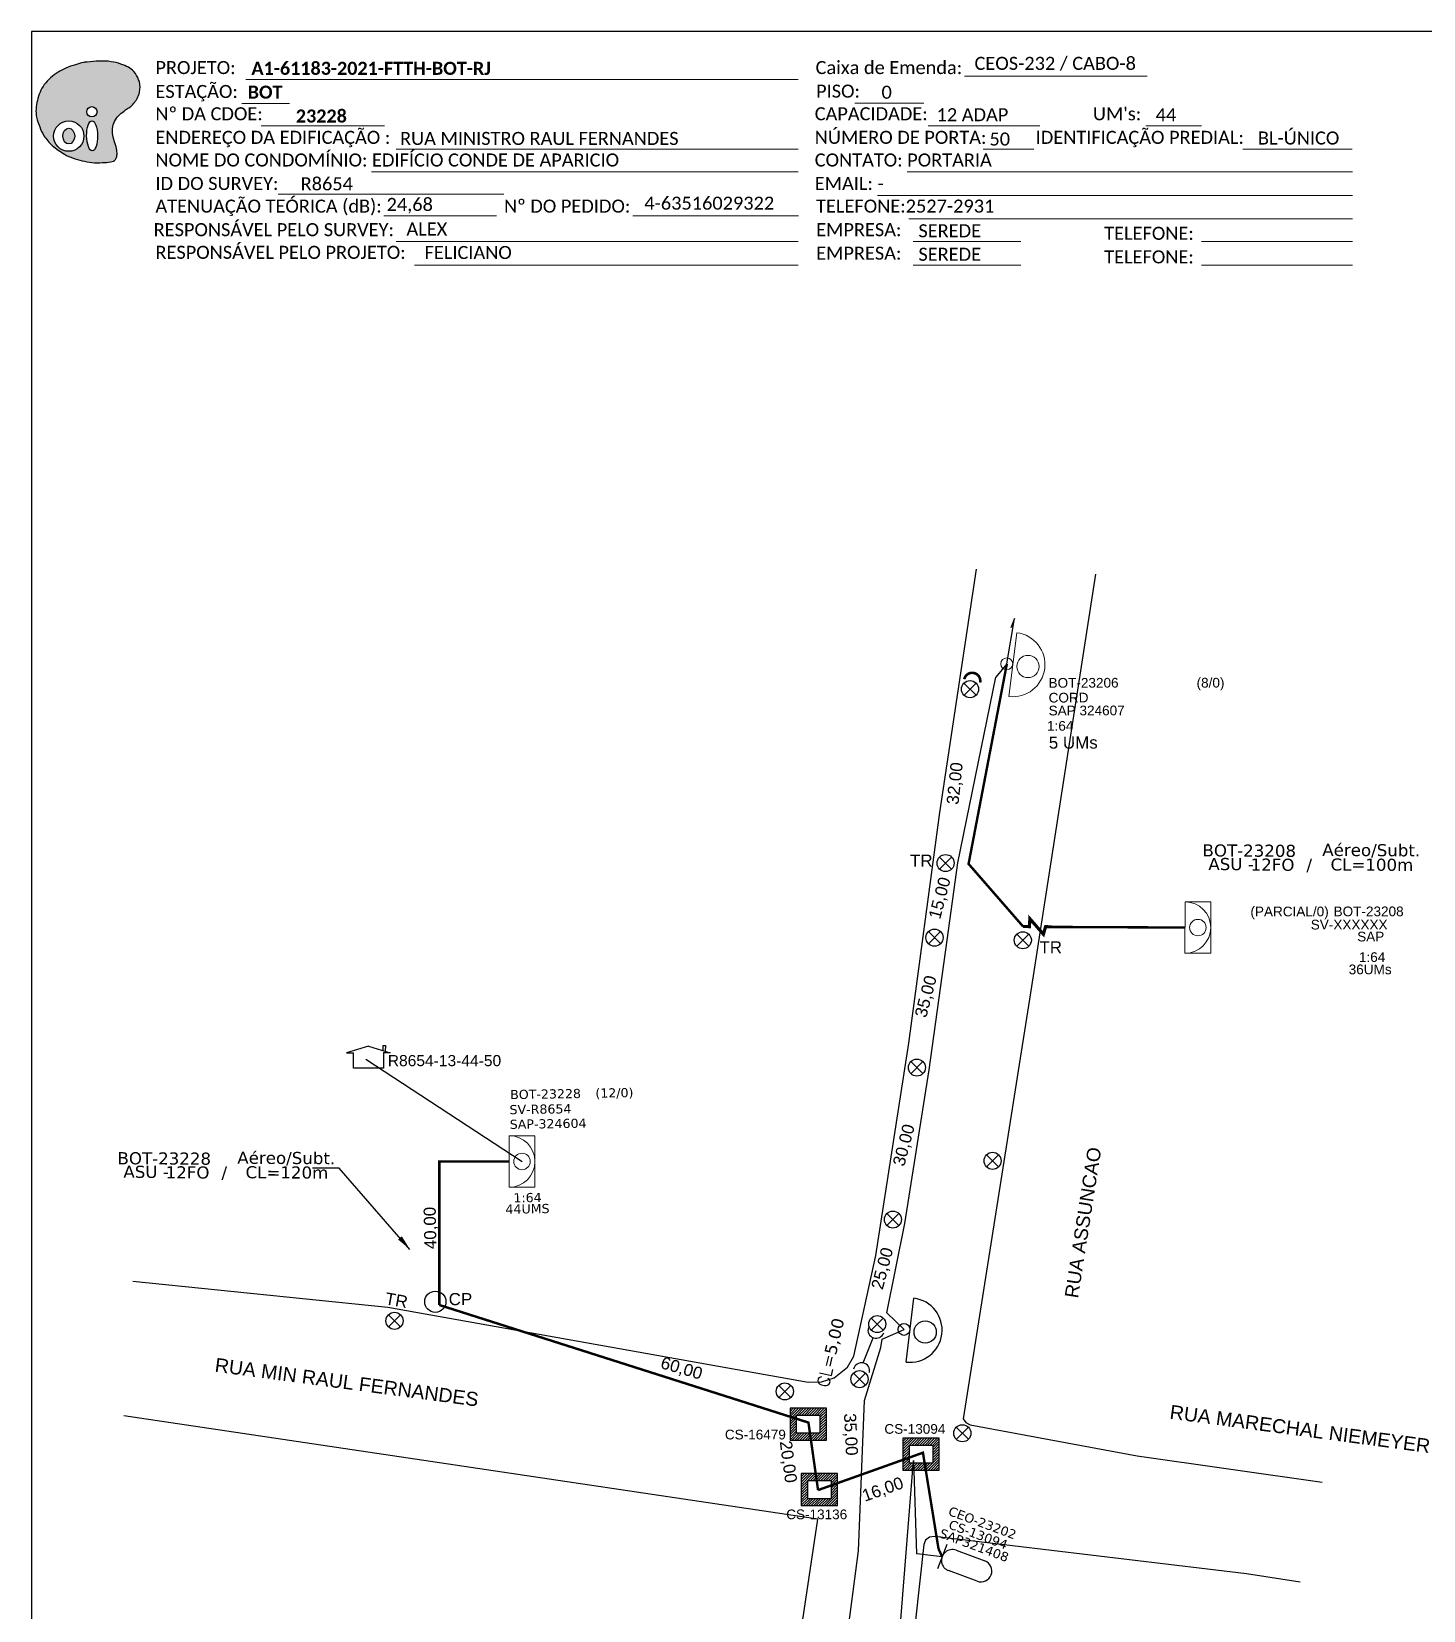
# Model space of a CAD drawing. Header units: metres. Extents: x -0.1 to 58.9, y -0.1 to 41.6.
# Drawn here: x -0.12 to 16.41, y 22.86 to 41.62 of the extents above; entities that cross this region are included whole.
import ezdxf
from ezdxf.enums import TextEntityAlignment as Align

# ---------------------------------------------------------------- set-up
doc = ezdxf.new("R2010")
doc.units = ezdxf.units.M
for name, color, linetype in [('10.1-Caixas Subterrâneas', 5, 'Continuous'), ('20.5-CEO', 1, 'Continuous'), ('CAP a instalar', 1, 'Continuous'), ('label_cabos', 7, 'Continuous'), ('Legenda', 1, 'Continuous'), ('locais', 7, 'Continuous'), ('Quadra', 98, 'Continuous'), ('Subida Lateral', 5, 'Continuous'), ('surveys', 7, 'Continuous'), ('surveys legendas', 7, 'Continuous')]:
    doc.layers.add(name, color=color, linetype=linetype)
for name, color, linetype, lineweight in [("20.0-LEGENDA DOS CDO'S", 1, 'Continuous', 0), ('20.1-CDO_INTERIOR', 1, 'Continuous', 0), ('20.2-CDO_POSTE', 1, 'Continuous', 5), ('20.6-CORDOALHA_SUPORTE', 7, 'Continuous', 25), ('CORDOALHA_SUPORTE', 7, 'Continuous', 25)]:
    doc.layers.add(name, color=color, linetype=linetype, lineweight=lineweight)
doc.layers.add('DROP DE CLIENTE', color=140, linetype='Continuous', plot=False)
doc.layers.add('EXTRA', color=50, linetype='Continuous', plot=False)
doc.styles.add('ARIAL', font='arial.ttf')
doc.styles.add('DIGICADE', font='arial.ttf')
doc.styles.add('ROMANS', font='romans.shx')
doc.styles.add('siredit', font='verdana.ttf')
doc.styles.get("Standard").update_dxf_attribs({"font": 'arial.ttf'})
doc.styles.add('WMF-Calibri0', font='calibri.ttf')
doc.styles.add('WMF-Calibri1', font='calibrib.ttf')
doc.linetypes.add('FENCELINE1', pattern='A,0.25,-0.1,[133,ltypeshp.shx,S=0.1,R=0,X=-0.1,Y=0],-0.1,1', length=1.45)
doc.dimstyles.get("Standard").update_dxf_attribs({"dimtxt": 0.18, "dimasz": 0.18, "dimexe": 0.18, "dimexo": 0.0625, "dimgap": 0.09, "dimtad": 0, "dimtih": 1, "dimtoh": 1, "dimdec": 4, "dimzin": 0, "dimdsep": 46, "dimtxsty": 'Standard', "dimcen": 0.09, "dimadec": 0, "dimazin": 0, "dimtfac": 1, "dimtdec": 4, "dimtofl": 0, "dimtmove": 0, "dimatfit": 3, "dimfxl": 0, "dimtolj": 1, "dimtzin": 0, "dimarcsym": 0})

# ---------------------------------------------------------------- blocks, each defined once
blk = doc.blocks.new('OI')
h = blk.add_hatch(color=40)
edge = h.paths.add_edge_path()
edge.add_spline(control_points=[(4.35, -0.67), (3.92, -0.99), (3.26, -1.5), (2.81, -2.59), (2.9, -3.5), (3.06, -4.27), (3.31, -4.85), (3.37, -5.39), (3.4, -5.88), (3.2, -6.4), (2.54, -6.61), (1.65, -6.63), (0.55, -6.67), (-0.56, -6.42), (-1.61, -6.14), (-2.77, -5.61), (-3.92, -4.77), (-4.89, -3.7), (-5.34, -2.65), (-5.6, -1.94), (-5.85, -0.96), (-5.71, 0.47), (-5.1, 2.02), (-4.14, 3.02), (-3.3, 3.61), (-2.37, 4.16), (-1.36, 4.44), (-0.56, 4.7), (0.79, 4.85), (2.24, 4.97), (3.79, 4.57), (4.67, 4.21), (5.44, 3.65), (5.76, 2.99), (6.03, 2.21), (6.01, 1.46), (5.72, 0.64), (5.31, 0.08), (4.88, -0.38), (4.51, -0.55), (4.35, -0.67)], knot_values=[0, 0, 0, 0, 1.60434, 2.417191, 3.427595, 4.282808, 4.776746, 5.304182, 5.888771, 6.258406, 6.858137, 7.79129, 8.986195, 10.124242, 11.187857, 12.242908, 13.953784, 15.414161, 16.515391, 17.349188, 17.675853, 19.552021, 21.515531, 22.568638, 23.63245, 24.621084, 25.782718, 26.745347, 27.142653, 29.870543, 31.004649, 31.921532, 32.709589, 33.801391, 34.042471, 35.192333, 35.971461, 36.628871, 37.254359, 37.836911, 37.836911, 37.836911, 37.836911], degree=3, periodic=0)
h.paths.add_polyline_path([(1.13, -0.87, -1), (-0.04, -0.87, -1)], flags=16)
edge = h.paths.add_edge_path(flags=16)
edge.add_ellipse((0.56, -3.59), major_axis=(-0.02, 1.71), ratio=0.361305, start_angle=0, end_angle=360)
h.paths.add_polyline_path([(-0.36, -3.62, -1), (-3.8, -3.62, -1)], flags=16)
edge = h.paths.add_edge_path(flags=0)
edge.add_ellipse((-2.08, -3.62), major_axis=(0, 0.885), ratio=0.758294, start_angle=0, end_angle=360)
at = {"color": 40}
for centre, radius in [((0.54, -0.87), 0.587), ((-2.08, -3.62), 1.72)]:
    blk.add_circle(centre, radius, dxfattribs=at)
blk.add_ellipse((-2.08, -3.62), major_axis=(0, 0.885), ratio=0.758294, start_param=-3.141592653589792, end_param=3.141592653589792, dxfattribs=at)
blk.add_ellipse((0.56, -3.59), major_axis=(-0.02, 1.71), ratio=0.361305, dxfattribs=at)
at = {"color": 40, "start_tangent": (-0.800898, -0.598801), "end_tangent": (-0.800898, -0.598801)}
blk.add_spline([(4.35, -0.67), (3.2, -1.78), (2.9, -2.54), (2.92, -3.55), (3.12, -4.38), (3.28, -4.85), (3.37, -5.37), (3.35, -5.95), (3.2, -6.29), (2.66, -6.55), (1.73, -6.63), (0.54, -6.62), (-0.58, -6.41), (-1.6, -6.11), (-2.56, -5.67), (-3.95, -4.67), (-4.89, -3.56), (-5.37, -2.56), (-5.64, -1.78), (-5.72, -1.46), (-5.63, 0.42), (-4.84, 2.22), (-4.13, 2.99), (-3.27, 3.62), (-2.4, 4.09), (-1.3, 4.47), (-0.37, 4.72), (0.02, 4.77), (2.75, 4.8), (3.85, 4.53), (4.69, 4.16), (5.31, 3.68), (5.85, 2.73), (5.93, 2.5), (5.94, 1.35), (5.67, 0.62), (5.29, 0.08), (4.84, -0.36), (4.35, -0.67)], degree=3, dxfattribs=at)
blk = doc.blocks.new('POSTE')
at = {"layer": 'locais', "color": 10}
for points in [[(1, -0.99), (-1, 0.99)], [(0.99, 1), (-0.99, -1)]]:
    blk.add_lwpolyline(points, dxfattribs=at)
blk.add_circle((0, 0), 1.41, dxfattribs=at)
blk = doc.blocks.new('*X8')
at = {"color": 0, "linetype": 'Continuous'}
for p, q in [((-1.25, 0.34099), (-0.49099, 1.1)), ((-1.25, 0.517767), (-0.667767, 1.1)), ((-1.25, 0.694544), (-0.844544, 1.1)), ((-1.25, 0.87132), (-1.02132, 1.1)), ((-1.25, 1.048097), (-1.198097, 1.1)), ((-0.789214, 0.625), (-0.314214, 1.1)), ((-0.612437, 0.625), (-0.137437, 1.1)), ((-0.43566, 0.625), (0.03934, 1.1)), ((-0.258883, 0.625), (0.216117, 1.1)), ((-0.082107, 0.625), (0.392893, 1.1)), ((0.09467, 0.625), (0.56967, 1.1)), ((0.271447, 0.625), (0.746447, 1.1)), ((0.448223, 0.625), (0.923223, 1.1)), ((0.625, 0.625), (1.1, 1.1)), ((-1.25, 0.164214), (-0.8035, 0.610714)), ((-1.25, -0.012563), (-0.8035, 0.433937)), ((-1.25, -0.18934), (-0.8035, 0.25716)), ((-1.25, -0.366117), (-0.8035, 0.080383)), ((0.801777, 0.625), (1.25, 1.073223)), ((0.8035, 0.449947), (1.25, 0.896447)), ((0.8035, 0.27317), (1.25, 0.71967)), ((0.8035, 0.096393), (1.25, 0.542893)), ((0.8035, -0.080383), (1.25, 0.366117)), ((0.8035, -0.25716), (1.25, 0.18934)), ((0.8035, -0.433937), (1.25, 0.012563)), ((-1.25, -0.542893), (-0.8035, -0.096393)), ((-1.25, -0.71967), (-0.8035, -0.27317)), ((-1.25, -0.896447), (-0.8035, -0.449947)), ((-1.25, -1.073223), (-0.801777, -0.625)), ((-1.1, -1.1), (-0.625, -0.625)), ((-0.923223, -1.1), (-0.448223, -0.625)), ((-0.746447, -1.1), (-0.271447, -0.625)), ((-0.56967, -1.1), (-0.09467, -0.625)), ((-0.392893, -1.1), (0.082107, -0.625)), ((-0.216117, -1.1), (0.258883, -0.625)), ((-0.03934, -1.1), (0.43566, -0.625)), ((0.137437, -1.1), (0.612437, -0.625)), ((0.314214, -1.1), (0.789214, -0.625)), ((0.49099, -1.1), (1.25, -0.34099)), ((0.667767, -1.1), (1.25, -0.517767)), ((0.8035, -0.610714), (1.25, -0.164214)), ((0.844544, -1.1), (1.25, -0.694544)), ((1.02132, -1.1), (1.25, -0.87132)), ((1.198097, -1.1), (1.25, -1.048097))]:
    blk.add_line(p, q, dxfattribs=at)
blk = doc.blocks.new('MANHOLE_MQ')
at = {"color": 0, "linetype": 'Continuous'}
for p, q in [((0.00000623, 0.00000569), (-0.00000627, 0.00000569)), ((-0.00000627, 0.00000569), (-0.00000627, -0.00000531)), ((0.00000623, -0.00000531), (0.00000623, 0.00000569)), ((-0.00000404, 0.00000331), (0.00000399, 0.00000331)), ((-0.00000404, -0.00000294), (-0.00000404, 0.00000331)), ((0.00000399, 0.00000331), (0.00000399, -0.00000294)), ((-0.00000627, -0.00000531), (0.00000623, -0.00000531)), ((0.00000399, -0.00000294), (-0.00000404, -0.00000294)), ((0.00000399, -0.00000294), (0.00000399, -0.00000294))]:
    blk.add_line(p, q, dxfattribs=at)
at = {"color": 0, "linetype": 'Continuous', "xscale": 5e-06, "yscale": 5e-06, "zscale": 1e-05}
blk.add_blockref('*X8', (-0.00000002, 0.00000019), dxfattribs=at)
blk = doc.blocks.new('*U29')
at = {"color": 0}
blk.add_line((2.14, -0.58), (-2.1, -0.68), dxfattribs=at)
for centre, radius in [((0, 0.38), 0.733), ((0.03, -1.03), 0.393)]:
    blk.add_circle(centre, radius, dxfattribs=at)
blk.add_arc((0.02, -0.63), 2.12, 1.3782, 181.3782, dxfattribs=at)
blk = doc.blocks.new('Inst CDOE-8 CAIXA DIST OPT CDOE 48F_8D C_SPL OPTAP')
at = {"layer": "20.0-LEGENDA DOS CDO'S", "color": 0}
for tag, p, style, flags in [('ID_ATIVIDADE', (0.12, 6.47), 'ARIAL', 3), ('FATOR', (7.92, 6.47), 'ARIAL', 1), ('QTDE', (0.23, -0.97), 'DIGICADE', 3)]:
    blk.add_attdef(tag, p, '', height=0.8, rotation=0.118, dxfattribs=dict(at, style=style, flags=flags))
at = {"layer": "20.0-LEGENDA DOS CDO'S", "color": 0, "style": 'ARIAL'}
for tag, p, height in [('FID', (0.12, 5.25), 0.8), ('FIBRAS_UTILIZADAS', (2.38, 5.26), 0.8), ('CORDOALHA', (0.12, 4.02), 0.8), ('SAP', (0.12, 2.96), 0.8), ('1:XX', (-0.01, 1.7), 0.8), ('UMS', (0.14, 0.22), 1)]:
    blk.add_attdef(tag, p, '', height=height, rotation=0.118, dxfattribs=at)
blk = doc.blocks.new('CDOI_CT_ESQ')
at = {"layer": '20.1-CDO_INTERIOR', "color": 8, "lineweight": 18}
blk.add_lwpolyline([(4.92, -0.36), (4.92, 3.89), (7.04, 3.89), (7.05, -0.36)], close=True, dxfattribs=at)
blk.add_circle((5.98, 1.76), 0.68, dxfattribs=at)
blk.add_arc((7.04, 1.76), 2.12, 90.0531, 270.0531, dxfattribs=at)
at = {"layer": "20.0-LEGENDA DOS CDO'S", "color": 8, "style": 'ARIAL'}
for tag, p in [('CDO_N', (-9.3, 2.69)), ('SAP', (-9.3, 0.61)), ('SURVEY', (-9.3, 1.6)), ('1:XX', (-9.31, -1.08)), ('UMS', (-9.31, -2.09))]:
    blk.add_attdef(tag, p, '', height=0.8, rotation=359.9724, dxfattribs=at)
blk.add_attdef('FIBRAS_UTILIZADAS', text='', height=0.8, rotation=359.9724, dxfattribs=at).set_placement((-1.59, 2.69), align=Align.CENTER)
blk = doc.blocks.new('Inst CORD BENZINAL 4.55MM 3F (sem recursos)')
at = {"layer": '20.6-CORDOALHA_SUPORTE', "color": 0, "lineweight": 0, "style": 'ROMANS'}
blk.add_attdef('LANCE', text='', height=1, dxfattribs=at).set_placement((-0.54, -2.21), align=Align.RIGHT)
at = {"layer": '20.6-CORDOALHA_SUPORTE', "color": 0, "style": 'siredit'}
blk.add_attdef('QTDE', (-0.54, -2.21), '', height=1, rotation=359.69, dxfattribs=at)
at = {"layer": '20.6-CORDOALHA_SUPORTE', "color": 0, "lineweight": 0, "style": 'ROMANS'}
for tag, p, flags in [('FATOR', (-5.2, -4.44), 3), ('ID_ATIVIDADE', (-5.2, -6.67), 3), ('FID', (-5.2, -8.9), 1)]:
    blk.add_attdef(tag, p, '', height=1, dxfattribs=dict(at, flags=flags))
blk = doc.blocks.new('LEGENDA DOS CABOS')
at = {"layer": 'EXTRA', "color": 0, "style": 'siredit'}
for tag, p in [('ID', (4.6, 0.97)), ('XX', (9.03, 0.97))]:
    blk.add_attdef(tag, text='', height=0.48, rotation=359.69, dxfattribs=at).set_placement(p, align=Align.MIDDLE_CENTER)
at = {"layer": 'Legenda', "color": 0, "style": 'siredit'}
for tag, p in [('TIPO_CABO', (1.31, 0)), ('CABO', (4.69, -0.05)), ('/', (6.81, -0.05)), ('METROS', (10.03, -0.05))]:
    blk.add_attdef(tag, text='', height=0.8, rotation=359.69, dxfattribs=at).set_placement(p, align=Align.MIDDLE_CENTER)
blk = doc.blocks.new('SURVEY_SURVEY')
for p, q in [((0, 0.00001268), (-0.00001257, 0.000009)), ((0, 0.00001268), (0.00001257, 0.000009)), ((0.00000843, 0.00001322), (0.00000976, 0.00001322)), ((0.00000843, 0.00001027), (0.00000843, 0.00001322)), ((0.00000976, 0.00001322), (0.00000975, 0.00000989)), ((-0.00001257, 0.000009), (-0.00000863, 0.000009)), ((-0.00000862, 0), (-0.00000862, 0.00000897)), ((0.00000862, 0), (-0.00000862, 0)), ((0.00000862, 0.00000901), (0.00000862, 0)), ((0.00001257, 0.000009), (0.00000862, 0.000009))]:
    blk.add_line(p, q)

msp = doc.modelspace()

# ---------------------------------------------------------------- linework, layer by layer
at = {"color": 7}
msp.add_lwpolyline([(-0.12, -0.078), (58.918, -0.078), (58.918, 41.621), (-0.12, 41.621)], close=True, dxfattribs=at)
at = {"lineweight": 0}
for points in [[(10.96, 41.093), (13.132, 41.093)], [(2.423, 41.051), (8.987, 41.051)], [(2.378, 40.768), (2.944, 40.768)], [(9.66, 40.771), (10.48, 40.771)], [(10.529, 40.502), (11.858, 40.502)], [(4.212, 40.223), (8.987, 40.223)], [(3.918, 39.954), (8.987, 39.954)], [(10.279, 39.954), (15.569, 39.954)], [(2.808, 39.689), (5.491, 39.689)], [(9.93, 39.674), (15.569, 39.674)], [(10.301, 39.395), (15.569, 39.395)]]:
    msp.add_lwpolyline(points, dxfattribs=at)
at = {"color": 7, "lineweight": 0}
for points in [[(2.608, 40.502), (4.074, 40.502)], [(13.116, 40.502), (13.778, 40.502)], [(11.184, 40.223), (11.784, 40.223)], [(14.268, 40.223), (15.567, 40.223)], [(4.064, 39.433), (5.404, 39.433)], [(7.022, 39.433), (8.989, 39.433)], [(4.212, 39.126), (8.987, 39.126)], [(10.353, 39.126), (11.632, 39.126)], [(13.775, 39.126), (15.569, 39.126)], [(4.428, 38.846), (8.987, 38.846)], [(10.353, 38.846), (11.632, 38.846)], [(13.775, 38.846), (15.569, 38.846)]]:
    msp.add_lwpolyline(points, dxfattribs=at)
msp.add_lwpolyline([(11.465, 34.11), (11.554, 34.647), (11.511, 34.536)])
at = {"layer": '20.1-CDO_INTERIOR', "color": 1, "lineweight": 18}
msp.add_lwpolyline([(5.859, 27.892), (5.859, 28.504), (5.553, 28.504), (5.553, 27.892)], close=True, dxfattribs=at)
msp.add_circle((5.706, 28.198), 0.0979, dxfattribs=at)
msp.add_arc((5.553, 28.198), 0.306, 269.9469, 89.9469, dxfattribs=at)
at = {"layer": '20.5-CEO', "color": 5}
for p, q in [((10.862, 23.579), (11.202, 23.453)), ((11.112, 23.211), (10.772, 23.337))]:
    msp.add_line(p, q, dxfattribs=at)
msp.add_lwpolyline([(10.75, 23.649), (10.642, 23.357)], dxfattribs=at)
for centre, start, end in [((10.817, 23.458), 69.6345, 249.6345), ((11.157, 23.332), 249.6345, 69.6345)]:
    msp.add_arc(centre, 0.129, start, end, dxfattribs=at)
at = {"layer": 'CAP a instalar', "color": 7, "linetype": 'FENCELINE1', "ltscale": 5}
for p, q in [((10.883, 31.746), (11.334, 33.952)), ((11.465, 34.11), (11.334, 33.952)), ((11.334, 33.952), (11.334, 33.952)), ((10.754, 30.826), (10.883, 31.746)), ((10.54, 29.287), (10.754, 30.826)), ((10.252, 27.46), (10.54, 29.287)), ((10.039, 26.399), (10.252, 27.46)), ((10.243, 26.203), (10.039, 26.399)), ((9.968, 25.988), (9.985, 26.088)), ((9.985, 26.088), (10.243, 26.203)), ((9.773, 25.357), (9.968, 25.988)), ((9.703, 23.571), (9.773, 25.357)), ((9.422, 21.448), (9.703, 23.571))]:
    msp.add_line(p, q, dxfattribs=at)
at = {"layer": 'CAP a instalar', "color": 5, "ltscale": 5}
for p, q in [((9.976, 19.83), (10.354, 24.647)), ((10.354, 24.647), (10.393, 23.535)), ((10.696, 23.503), (10.393, 23.535))]:
    msp.add_line(p, q, dxfattribs=at)
at = {"layer": 'CAP a instalar', "color": 252, "ltscale": 5, "const_width": 0.0288}
for points in [[(11.657, 30.99), (11.657, 30.99), (11.01, 31.733), (11.465, 34.11)], [(13.58, 30.977), (11.995, 30.984)]]:
    msp.add_lwpolyline(points, dxfattribs=at)
at = {"layer": 'CAP a instalar', "color": 1, "ltscale": 5, "const_width": 0.0288}
for points in [[(5.553, 28.198), (4.723, 28.198), (4.723, 27.072)], [(4.723, 27.072), (4.723, 26.493)], [(9.222, 24.294), (9.108, 25.096), (4.723, 26.493)], [(10.653, 23.596), (10.696, 23.503)]]:
    msp.add_lwpolyline(points, dxfattribs=at)
at = {"layer": 'CAP a instalar', "color": 1, "ltscale": 5}
msp.add_lwpolyline([(10.653, 23.596, 0.0288, 0.0288, 0), (10.468, 24.738, 0.0288, 0.0288, 0), (9.222, 24.294, 0.0288, 0.0288, 0)], format="xyseb", dxfattribs=at)
at = {"layer": 'CORDOALHA_SUPORTE'}
msp.add_line((9.758, 25.804), (9.876, 26.104), dxfattribs=at)
at = {"layer": 'CORDOALHA_SUPORTE', "const_width": 0.0311}
msp.add_lwpolyline([(11.147, 33.887, 1), (10.959, 33.927)], format="xyb", dxfattribs=at)
at = {"layer": 'CORDOALHA_SUPORTE'}
for centre, start, end in [((9.911, 26.194), 161.544, 341.544), ((9.739, 25.71), 347.9031, 167.9031)]:
    msp.add_arc(centre, 0.0961, start, end, dxfattribs=at)
at = {"layer": 'DROP DE CLIENTE'}
msp.add_lwpolyline([(3.852, 29.415), (5.706, 28.198)], dxfattribs=at)
at = {"layer": 'DROP DE CLIENTE', "color": 5}
msp.add_circle((4.676, 26.531), 0.126, dxfattribs=at)
at = {"layer": 'Quadra'}
for points in [[(1.081, 26.776), (4.11, 26.466), (9.104, 25.575), (9.263, 25.579), (9.413, 25.627), (9.573, 25.754), (9.649, 25.884), (9.908, 27.08), (10.3, 29.604), (10.667, 32.342), (11.103, 35.235)], [(1.081, 26.776), (4.11, 26.466), (9.104, 25.575), (9.263, 25.579), (9.413, 25.627), (9.573, 25.754), (9.649, 25.884), (9.908, 27.08), (10.3, 29.604), (10.667, 32.342), (11.103, 35.235)], [(12.518, 35.174), (11.756, 30.276), (10.946, 25.139), (10.978, 25.095), (11.03, 25.07), (13.012, 24.7), (15.212, 24.387)], [(12.518, 35.174), (11.756, 30.276), (10.946, 25.139), (10.978, 25.095), (11.03, 25.07), (13.012, 24.7), (15.212, 24.387)], [(3.559, 16.108), (8.293, 17.748), (9.219, 23.947), (0.976, 25.177)], [(14.947, 23.202), (14.313, 23.3), (10.604, 23.742), (10.546, 23.734), (10.5, 23.701), (10.477, 23.649), (9.79, 17.392), (9.564, 15.817), (9.327, 14.2)], [(14.947, 23.202), (14.313, 23.3), (10.604, 23.742), (10.546, 23.734), (10.5, 23.701), (10.477, 23.649), (9.79, 17.392), (9.564, 15.817), (9.327, 14.2)]]:
    msp.add_lwpolyline(points, dxfattribs=at)
at = {"layer": 'Subida Lateral', "color": 5, "const_width": 0.0375}
msp.add_lwpolyline([(11.657, 30.99), (11.733, 30.988), (11.738, 31.082), (11.899, 30.897), (11.925, 30.988), (11.995, 30.984)], dxfattribs=at)

# ---------------------------------------------------------------- block references
at = {"color": 7, "xscale": 0.1048830271341667, "yscale": 0.1048830271341668, "zscale": 0.1048830271341668, "rotation": 0.153289602394906}
msp.add_blockref('OI', (0.539, 40.759), dxfattribs=at)
at = {"xscale": 0.07200000000000001, "yscale": 0.07200000000000001, "zscale": 0.07200000000000001}
for p in [(11.027, 33.809), (10.737, 31.743), (10.605, 30.857), (11.654, 30.826), (10.396, 29.313), (11.295, 28.206), (10.111, 27.508), (4.191, 26.305), (9.925, 26.266), (9.714, 25.612), (8.827, 25.466), (10.936, 24.969)]:
    msp.add_blockref('POSTE', p, dxfattribs=at)
at = {"layer": '10.1-Caixas Subterrâneas', "color": 30, "xscale": 34537.05586560508, "yscale": 34537.05586560509, "zscale": 34537.05586560509}
for p, rotation in [((9.104, 25.084), 180.0000000000624), ((10.445, 24.728), 180.0000000000623), ((9.238, 24.306), 180.0000000000623)]:
    msp.add_blockref('MANHOLE_MQ', p, dxfattribs=dict(at, rotation=rotation))
at = {"layer": "20.0-LEGENDA DOS CDO'S", "color": 7, "lineweight": 0}
ref = msp.add_blockref('Inst CDOE-8 CAIXA DIST OPT CDOE 48F_8D C_SPL OPTAP', (11.943, 33.07), dxfattribs=dict(at, xscale=0.144, yscale=0.144, zscale=0.144))
ref.add_attrib('FID', 'BOT-23206', (11.96, 33.826), dxfattribs={"color": 0, "height": 0.1152, "rotation": 0.118, "style": 'ARIAL'})
ref.add_attrib('CORDOALHA', 'CORD', (11.961, 33.65), dxfattribs={"color": 0, "height": 0.1152, "rotation": 0.118, "style": 'ARIAL'})
ref.add_attrib('SAP', 'SAP 324607', (11.961, 33.497), dxfattribs={"color": 0, "height": 0.1152, "rotation": 0.118, "style": 'ARIAL'})
ref.add_attrib('1:XX', '1:64', (11.942, 33.315), dxfattribs={"color": 0, "height": 0.1152, "rotation": 0.118, "style": 'ARIAL'})
ref.add_attrib('UMS', '5 UMs', (11.963, 33.102), dxfattribs={"color": 0, "height": 0.144, "rotation": 0.118, "style": 'ARIAL'})
ref.add_attrib('FIBRAS_UTILIZADAS', '(8/0)', dxfattribs={"color": 0, "height": 0.1152, "rotation": 0.118, "style": 'ARIAL'}).set_placement((13.884, 33.828), align=Align.CENTER)
at = {"layer": '20.1-CDO_INTERIOR', "color": 8}
ref = msp.add_blockref('LEGENDA DOS CABOS', (13.733, 31.656), dxfattribs=dict(at, xscale=0.144, yscale=0.144, zscale=0.144))
ref.add_attrib('ID', 'BOT-23208', dxfattribs={"layer": 'label_cabos', "color": 0, "height": 0.144, "rotation": 359.69, "style": 'siredit'}).set_placement((14.344, 31.891), align=Align.MIDDLE_CENTER)
ref.add_attrib('CABO', '12FO', dxfattribs={"layer": 'label_cabos', "color": 0, "height": 0.144, "rotation": 359.69, "style": 'siredit'}).set_placement((14.621, 31.724), align=Align.MIDDLE_CENTER)
ref.add_attrib('METROS', 'CL=100m', dxfattribs={"layer": 'label_cabos', "color": 0, "height": 0.144, "rotation": 359.69, "style": 'siredit'}).set_placement((15.801, 31.724), align=Align.MIDDLE_CENTER)
ref.add_attrib('XX', 'Aéreo/Subt.', dxfattribs={"layer": 'label_cabos', "color": 0, "height": 0.144, "rotation": 359.69, "style": 'siredit'}).set_placement((15.793, 31.897), align=Align.MIDDLE_CENTER)
ref.add_attrib('/', '/', dxfattribs={"layer": 'label_cabos', "color": 0, "height": 0.144, "rotation": 359.69, "style": 'siredit'}).set_placement((15.057, 31.724), align=Align.MIDDLE_CENTER)
ref.add_attrib('TIPO_CABO', 'ASU -', dxfattribs={"layer": 'label_cabos', "color": 0, "height": 0.144, "rotation": 359.69, "style": 'siredit'}).set_placement((14.128, 31.731), align=Align.MIDDLE_CENTER)
at = {"layer": '20.1-CDO_INTERIOR'}
ref = msp.add_blockref('CDOI_CT_ESQ', (14.595, 30.723), dxfattribs=dict(at, xscale=-0.144, yscale=0.144, zscale=0.144))
ref.add_attrib('CDO_N', '   BOT-23208', (15.212, 31.111), dxfattribs={"layer": "20.0-LEGENDA DOS CDO'S", "color": 8, "height": 0.1152, "rotation": 0.0276, "style": 'ARIAL'})
ref.add_attrib('FIBRAS_UTILIZADAS', '(PARCIAL/0)', dxfattribs={"layer": "20.0-LEGENDA DOS CDO'S", "color": 8, "height": 0.1152, "rotation": 0.0276, "style": 'ARIAL'}).set_placement((14.823, 31.11), align=Align.CENTER)
ref.add_attrib('SURVEY', ' SV-XXXXXX', (15.03, 30.954), dxfattribs={"layer": "20.0-LEGENDA DOS CDO'S", "color": 8, "height": 0.1152, "rotation": 0.0276, "style": 'ARIAL'})
ref.add_attrib('SAP', 'SAP', (15.626, 30.812), dxfattribs={"layer": "20.0-LEGENDA DOS CDO'S", "color": 8, "height": 0.1152, "rotation": 0.0276, "style": 'ARIAL'})
ref.add_attrib('1:XX', '1:64', (15.647, 30.568), dxfattribs={"layer": "20.0-LEGENDA DOS CDO'S", "color": 8, "height": 0.1152, "rotation": 0.0276, "style": 'ARIAL'})
ref.add_attrib('UMS', '  36UMs', (15.436, 30.422), dxfattribs={"layer": "20.0-LEGENDA DOS CDO'S", "color": 8, "height": 0.1152, "rotation": 0.0276, "style": 'ARIAL'})
at = {"layer": '20.2-CDO_POSTE', "color": 7, "xscale": 0.1800000000000038, "yscale": 0.1800000000000041, "zscale": 0.18, "rotation": 261.556021017656}
msp.add_blockref('*U29', (11.648, 34.088), dxfattribs=at)
at = {"layer": '20.6-CORDOALHA_SUPORTE', "color": 0, "lineweight": 0, "xscale": 0.144, "yscale": 0.144, "zscale": 0.144, "rotation": 77.02285292510287}
msp.add_blockref('Inst CORD BENZINAL 4.55MM 3F (sem recursos)', (9.142, 26.037), dxfattribs=at).add_auto_attribs({'QTDE': '5,00', 'LANCE': 'CL='})
at = {"layer": 'CAP a instalar', "color": 7, "linetype": 'FENCELINE1', "ltscale": 5, "xscale": 0.1800000000000038, "yscale": 0.1800000000000041, "zscale": 0.18, "rotation": 261.556021017656}
msp.add_blockref('*U29', (10.427, 26.181), dxfattribs=at)
at = {"layer": 'label_cabos', "color": 0, "lineweight": 0}
ref = msp.add_blockref('LEGENDA DOS CABOS', (0.845, 27.999), dxfattribs=dict(at, xscale=0.144, yscale=0.144, zscale=0.144))
ref.add_attrib('ID', 'BOT-23228', dxfattribs={"color": 0, "height": 0.144, "rotation": 359.69, "style": 'siredit'}).set_placement((1.456, 28.234), align=Align.MIDDLE_CENTER)
ref.add_attrib('CABO', '12FO', dxfattribs={"color": 0, "height": 0.144, "rotation": 359.69, "style": 'siredit'}).set_placement((1.733, 28.068), align=Align.MIDDLE_CENTER)
ref.add_attrib('METROS', 'CL=120m', dxfattribs={"color": 0, "height": 0.144, "rotation": 359.69, "style": 'siredit'}).set_placement((2.913, 28.068), align=Align.MIDDLE_CENTER)
ref.add_attrib('XX', 'Aéreo/Subt.', dxfattribs={"color": 0, "height": 0.144, "rotation": 359.69, "style": 'siredit'}).set_placement((2.905, 28.24), align=Align.MIDDLE_CENTER)
ref.add_attrib('/', '/', dxfattribs={"color": 0, "height": 0.144, "rotation": 359.69, "style": 'siredit'}).set_placement((2.169, 28.068), align=Align.MIDDLE_CENTER)
ref.add_attrib('TIPO_CABO', 'ASU -', dxfattribs={"color": 0, "height": 0.144, "rotation": 359.69, "style": 'siredit'}).set_placement((1.24, 28.075), align=Align.MIDDLE_CENTER)
at = {"layer": 'surveys', "color": 255, "xscale": 20591.66152416338, "yscale": 20591.66152416338, "zscale": 20591.66152416338}
msp.add_blockref('SURVEY_SURVEY', (3.881, 29.305), dxfattribs=at)

# ---------------------------------------------------------------- texts
at = {"lineweight": 0, "style": 'WMF-Calibri0'}
for s, height, p in [('PROJETO:', 0.1549, (1.351, 41.116)), ('Caixa de Emenda:', 0.15489, (9.193, 41.116)), ('ESTAÇÃO:', 0.1549, (1.351, 40.832)), ('PISO:', 0.1549, (9.199, 40.836)), ('CAPACIDADE:', 0.15489, (9.183, 40.567)), ('ENDEREÇO DA EDIFICAÇÃO :', 0.15489, (1.351, 40.287)), ('NOME DO CONDOMÍNIO: EDIFÍCIO CONDE DE APARICIO', 0.15489, (1.351, 40.018)), ('CONTATO: PORTARIA', 0.15489, (9.183, 40.018)), ('ID DO SURVEY:', 0.15489, (1.351, 39.739)), ('R8654', 0.1549, (3.076, 39.735)), ('EMAIL: -', 0.1549, (9.183, 39.739)), ('ATENUAÇÃO TEÓRICA (dB):', 0.15489, (1.351, 39.47)), ('24,68', 0.1549, (4.097, 39.49)), ('TELEFONE:2527-2931', 0.15489, (9.199, 39.47))]:
    msp.add_text(s, height=height, dxfattribs=at).set_placement(p)
for s, height, style, p in [('A1-61183-2021-FTTH-BOT-RJ', 0.15489, 'WMF-Calibri1', (2.491, 41.107)), ('CEOS-232 / CABO-8', 0.15489, 'WMF-Calibri0', (11.081, 41.166)), ('BOT', 0.1549, 'WMF-Calibri1', (2.447, 40.824)), ('0', 0.155, 'WMF-Calibri0', (9.976, 40.823)), ('12 ADAP', 0.1549, 'WMF-Calibri0', (10.63, 40.556)), ('RUA MINISTRO RAUL FERNANDES', 0.15489, 'WMF-Calibri0', (4.257, 40.274))]:
    msp.add_text(s, height=height, dxfattribs=dict(style=style)).set_placement(p)
at = {"color": 7, "lineweight": 0, "style": 'WMF-Calibri0'}
for s, height, p in [('Nº DA CDOE:', 0.15489, (1.351, 40.567)), ("UM's:", 0.1549, (12.487, 40.567)), ('NÚMERO DE PORTA:', 0.15489, (9.183, 40.287)), ('IDENTIFICAÇÃO PREDIAL:', 0.15489, (11.807, 40.287)), ('Nº DO PEDIDO:', 0.15489, (5.492, 39.47)), ('RESPONSÁVEL PELO SURVEY:', 0.15489, (1.33, 39.19)), ('ALEX', 0.1549, (4.333, 39.198)), ('EMPRESA:', 0.1549, (9.199, 39.19)), ('TELEFONE:', 0.1549, (12.621, 39.147)), ('RESPONSÁVEL PELO PROJETO:', 0.15489, (1.351, 38.921)), ('FELICIANO', 0.1549, (4.548, 38.919)), ('EMPRESA:', 0.1549, (9.199, 38.911)), ('TELEFONE:', 0.1549, (12.621, 38.867))]:
    msp.add_text(s, height=height, dxfattribs=at).set_placement(p)
at = {"color": 7, "style": 'WMF-Calibri1'}
msp.add_text('23228', height=0.1549, dxfattribs=at).set_placement((3.322, 40.54), align=Align.CENTER)
at = {"color": 7, "style": 'WMF-Calibri0'}
for s, height, p in [('44', 0.1549, (13.232, 40.554)), ('50', 0.1549, (11.258, 40.267)), ('BL-ÚNICO', 0.1549, (14.447, 40.279)), (' 4-63516029322', 0.15489, (7.104, 39.505)), ('SEREDE', 0.1549, (10.414, 39.177)), ('SEREDE', 0.1549, (10.414, 38.898))]:
    msp.add_text(s, height=height, dxfattribs=at).set_placement(p)
at = {"style": 'ARIAL'}
for tag, rotation, p in [('32,00', 84.0626, (10.916, 32.682)), ('15,00', 75.3433, (10.735, 31.31)), ('35,00', 75.3433, (10.57, 30.141)), ('30,00', 75.3433, (10.309, 28.375)), ('40,00', 91.2291, (4.685, 27.409)), ('25,00', 75.3433, (10.053, 26.91)), ('60,00', 343.5571, (7.582, 25.675)), ('35,00', 272.8993, (9.542, 24.952)), ('20,00', 277.6474, (8.8, 24.621)), ('16,00', 19.5017, (10.014, 24.238))]:
    msp.add_attdef(tag, text='(XX/YY)', height=0.144, rotation=rotation, dxfattribs=at).set_placement(p, align=Align.CENTER)
at = {"color": 1, "style": 'ARIAL'}
for rotation, p in [(359.9671, (10.449, 31.7)), (359.9671, (11.986, 30.67)), (349.9126, (4.202, 26.479))]:
    msp.add_attdef('TR', text='(XX/YY)', height=0.144, rotation=rotation, dxfattribs=at).set_placement(p, align=Align.CENTER)
at = {"layer": '10.1-Caixas Subterrâneas', "color": 30, "style": 'ARIAL'}
for s, p in [('CS-16479', (8.115, 24.896)), ('CS-13094', (10.01, 24.963)), ('CS-13136', (8.844, 23.948))]:
    msp.add_text(s, height=0.1152, dxfattribs=at).set_placement(p)
at = {"layer": '20.5-CEO', "color": 1, "style": 'siredit'}
for tag, p in [('(12/0)', (6.802, 29.068)), ('BOT-23228', (5.984, 29.054)), ('SV-R8654', (5.924, 28.874)), ('SAP-324604', (6.015, 28.701)), ('1:64', (5.77, 27.823)), ('44UMS', (5.77, 27.69))]:
    msp.add_attdef(tag, text='CEO-XXX', height=0.109, rotation=0.9171, dxfattribs=at).set_placement(p, align=Align.TOP_CENTER)
at = {"layer": '20.5-CEO', "color": 5, "style": 'siredit'}
for tag, text, height, p in [('CEO-23202', 'CEO-XXX', 0.109, (11.194, 23.956)), ('SAP321408', 'SAP 321408', 0.1095, (11.096, 23.69)), ('CS-13094', 'CS-XXX', 0.1095, (11.144, 23.817))]:
    msp.add_attdef(tag, text=text, height=height, rotation=339.6345, dxfattribs=at).set_placement(p, align=Align.TOP_CENTER)
at = {"layer": 'DROP DE CLIENTE', "color": 5, "style": 'ARIAL'}
msp.add_attdef('CP', text='(XX/YY)', height=0.144, rotation=359.9671, dxfattribs=at).set_placement((4.974, 26.491), align=Align.CENTER)
at = {"layer": 'Quadra', "color": 7, "attachment_point": 1, "style": 'DIGICADE'}
for s, insert, char_height, width, rotation in [('\\o\\l\\fArial|b0|i0|c0|p34;\\T1.0000000000;\\W1.0000000000;RUA ASSUNCAO', (12.15, 26.591), 0.16178, 1.85335, 81.156), ('\\fArial|b0|i0|c0|p34;\\W1.0000000000;\\T1.0000000000;\\o\\lRUA MIN RAUL FERNANDES', (2.071, 25.866), 0.16589, 3.20087, 352.4415), ('\\o\\l\\fArial|b0|i0|c0|p34;\\T1.0000000000;\\W1.0000000000;RUA MIN RAUL FERNANDES', (2.071, 25.866), 0.16589, 3.20087, 352.4415), ('RUA MARECHAL NIEMEYER', (13.414, 25.308), 0.16589, 3.20087, 352.4415)]:
    msp.add_mtext(s, dxfattribs=dict(at, insert=insert, char_height=char_height, width=width, rotation=rotation))
at = {"layer": 'surveys legendas', "color": 7}
msp.add_text('R8654-13-44-50', height=0.13243, dxfattribs=at).set_placement((4.111, 29.33, -0.004))

# ---------------------------------------------------------------- leaders
at = {"linetype": 'Continuous'}
msp.add_leader([(4.374, 27.154), (3.534, 28.118), (3.215, 28.118)], dimstyle='Standard', dxfattribs=at)

doc.saveas('drawing.dxf')
